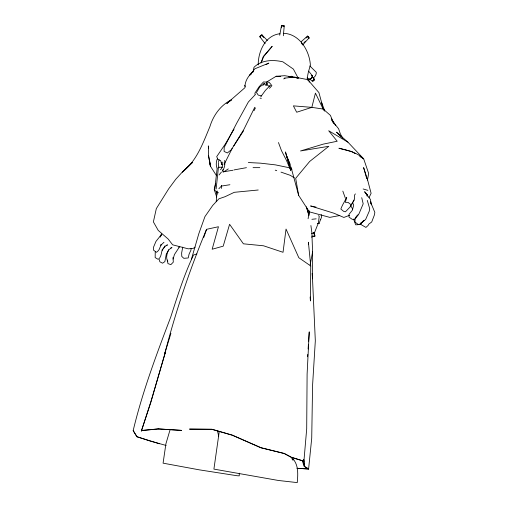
<?xml version="1.0" encoding="UTF-8"?>
<svg xmlns="http://www.w3.org/2000/svg" width="508" height="508" viewBox="0 0 508 508"><rect width="100%" height="100%" fill="white"/><g stroke="black" fill="none" stroke-linecap="round" stroke-linejoin="round"><path stroke-width="0.76" d="M297.174 468.306L308.604 468.992L311.721 438.182L312.585 385.153L315.322 340.798L312.515 278.809L312.598 251.885L311.855 232.543L310.896 225.539M308.419 244.583L308.407 242.246L310.737 265.963L310.413 300.946L310.147 297.009M239.312 473.215L239.236 475.863L237.096 475.736L199.263 469.837L163.081 463.163L165.913 443.789L170.117 429.628M307.594 356.781L307.746 354.444M308.108 348.99L308.419 344.316M308.623 341.198L309.245 331.851L307.105 374.129L306.699 428.803L303.905 461.188L304.254 466.427L308.604 468.992L297.028 468.274M258.21 64.96C258.115 51.727 265.195 35.357 279.883 33.75M191.103 248.507L190.983 250.025L189.09 254.146L188.214 257.956L183.82 258.324L181.769 256.419L181.642 253.009L182.74 247.148M216.205 201.676L217.138 190.913M221.348 188.487L221.634 185.331M222.834 171.926L223.044 169.564M283.356 35.75L284.232 25.971L282.531 25.419L281.483 25.584L279.711 35.255M308.083 218.751L309.474 211.22M254.902 94.113L255.016 92.951L259.08 86.792L263.481 81.947L269.119 82.264L271.913 85.642L269.488 88.335M216.141 189.014L218.44 167.284L222.567 167.208M217.195 168.084L214.624 190.316L218.465 192.843M281.578 27.807L281.692 25.4L283.572 25.66L281.483 25.584L282.15 25.895L284.232 25.971L281.845 25.635L283.877 25.921M219.285 431.33L213.906 469.106L278.441 480.479L297.25 482.6C297.955 474.739 298.672 465.334 293.072 459.003M155.238 251.924L155.156 257.588L158.236 259.372C161.404 257.264 161.207 252.8 162.35 249.542L162.16 250.215L164.884 246.463L167.538 244.881L166.078 245.453M307.315 78.041L309.15 79.394C310.858 79.273 312.325 77.597 312.522 75.94L308.712 71.215M253.168 71.876L253.975 67.291C261.607 59.798 273.031 59.557 282.842 61.805L293.408 69.113L298.113 78.029M367.455 180.08L368.675 173.52L363.709 158.877L347.948 142.189L336.493 132.169L341.49 137.166M367.195 196.024L367.487 194.462L367.094 195.993M310.147 264.947L312.598 251.885M311.931 76.949L311.772 77.794L309.905 79.305M215.633 183.445L214.211 189.49L216.713 196.99M173.107 259.055L174.454 254.502L179.756 246.45L178.752 247.256M159.448 443.757L136.811 436.715L133.179 430.574C142.443 391.712 156.585 354.241 170.764 316.96C177.521 296.012 184.08 274.879 193.554 254.965L196.92 253.994M265.138 43.644L260.102 37.052L260.026 36.366L261.417 35.02L262.134 35.077L267.335 40.481M191.383 259.334L198.819 233.686L204.94 216.599L212.738 205.403L218.923 198.806L225.152 196.66L234.271 192.316L258.229 189.998M170.904 333.388L164.77 353.562C175.806 311.239 189.643 269.678 206.54 229.33L218.459 226.733L212.154 249.244L223.209 246.158L229.591 224.288L243.402 243.815L263.538 245.789L283.032 252.298L286.036 229.044L298.799 257.696L310.737 265.963M350.507 206.553L345.44 211.804L343.732 211.398L340.836 209.061C342.252 204.915 344.869 201.276 346.729 197.269L345.332 202.305L348.069 202.387L351.396 205.048L354.051 200.114L354.578 198.418L354.628 194.989L355.371 193.897M228.625 102.14L226.809 103.518L245.015 87.624C244.5 81.534 248.552 75.324 253.238 71.647M203.778 237.42L206.54 229.33M260.966 62.998L263.322 56.515L272.199 46.317L263.544 56.706M309.982 79.216L312.261 81.172L313.658 80.632L314.268 79.121L312.382 76.765M261.341 62.433L263.271 57.423M318.535 223.736L318.954 223.641L321.551 217.183L321.202 214.528M312.166 75.508L311.906 76.175L312.522 75.94L311.41 75.603M309.41 78.727L309.15 79.394L308.794 78.956M301.377 42.837L302.641 44.977L309.086 37.929L307.562 36.043L307.842 36.862L307.562 36.043L301.231 41.681M306.095 37.973L307.753 36.316L309.016 38.106L307.696 36.449M266.675 85.319L267.017 83.566L265.709 85.598M161.385 234.182L160.179 237.039L161.811 234.067L155.962 241.402L153.473 247.313L153.556 250.184L156.445 252.298L157.613 251.447L159.144 249.555L161.201 244.539L160.801 245.256L163.97 242.291M168.593 249.733C167.138 253.219 165.43 257.848 167.818 261.283M369.068 197.568L371.107 193.288L367.532 179.724L363.62 167.576L366.706 178.6M254.768 107.277L243.897 129.35L231.362 149.701L227.355 152.965L224.098 151.447L224.18 147.453L236.645 123.285L248.355 102.013L255.473 94.393M224.136 164.421L232.131 148.469M254.019 110.681L255.448 107.886M256.248 93.04L259.721 86.938L264.471 83.522M234.048 129.127L225.393 143.897L216.7 156.635L217.888 159.309L220.682 160.655L221.856 164.751L221.228 162.243M350.196 206.673L354.051 200.114M260.534 35.522L260.026 36.366L261.417 35.02L260.687 35.662M233.82 145.859L243.523 130.854M314.293 79.75L313.658 80.632L312.611 80.816L312.82 81.255L314.293 79.75L314.268 79.121L313.709 79.045M260.775 96.736L265.36 90.443L270.243 85.414L269.456 86.582L266.681 84.557L263.754 83.661M163.474 248.342L163.093 248.85L164.884 246.463M358.204 214.998L355.054 219.05L355.048 222.104L358.096 224.371L359.766 224.638L363.893 220.377M219.005 175.006L221.444 172.028M263.049 85.242L264.103 84.118M313.919 79.483L314.268 79.121L313.557 79.432L313.931 79.889M218.872 188.69L221.45 186.068L229.914 184.728M303.873 42.812L305.524 41.154M266.694 83.883L267.195 84.08L266.56 83.757L267.017 83.566M262.134 35.077L261.925 35.839L262.134 35.077L261.341 35.287M363.925 220.409L361.283 222.904L365.627 219.481L369.246 211.22L369.71 208.667L367.265 200.368M229.838 101.219L231.654 99.841M223.399 172.104L228.302 168.891M251.473 73.895L249.561 75.305L254.978 68.739L268.821 63.113L266.065 64.605M195.155 247.11L193.269 248.38L188.265 248.844L172.637 244.824L168.18 239.046L158.242 230.416L153.384 221.888L156.324 208.617L168.669 188.855L175.749 179.28L182.264 172.11L192.526 162.408L182.264 172.11C196.831 160.877 202.978 143.085 209.861 126.733C213.354 115.24 220.669 105.105 231.591 99.701M313.074 78.048C315.03 76.886 316.49 74.606 316.262 72.282L309.874 65.977M283.756 78.937L285.051 78.092M266.255 82.245L276.104 76.302L284.728 75.686L298.475 78.022L296.158 77.654M349.447 215.348L343.846 217.443L333.851 213.195L310.579 205.969L316.001 207.099M170.707 247.955L172.015 247.536L169.183 249.453L166.338 253.936L164.859 261.639L162.516 263.201L159.823 261.747L159.302 259.512M361.582 223.571L358.07 224.695L355.702 224.828L353.568 219.062M311.461 237.071L314.985 236.029L314.096 232.607M311.658 233.432L314.49 232.721L318.465 222.663L319.234 216.091L318.395 215.722M320.275 219.5L320.694 219.399M234.004 169.92L246.437 167.672M339.808 215.525L329.775 217.373L309.315 211.836L298.653 195.358L291.268 168.065L286.214 154.896L285.502 151.936L290.741 170.358L286.391 160.242L281.47 150.635L278.46 142.538M223.698 171.748L232.969 170.256M311.899 219.304L316.179 218.834M284.169 78.188L294.583 77.064L307.721 79.635L318.922 92.596L322.466 105.645M312.274 236.106L314.985 236.029M253.048 167.659L259.874 167.653M280.727 76.46L276.104 76.302L278.416 76.479M288.442 76.714L294.615 77.407M248.31 162.535L260.636 163.176L275.488 164.884L290.62 168.021M283.528 33.299C299.383 33.807 309.48 50.483 310.388 65.107C309.023 69.964 307.156 75.006 307.416 80.099M296.158 77.845L297.701 77.965M259.988 98.165L261.379 98.304M261.614 95.866L258.21 95.091L257.086 93.332M166.16 445.472L149.885 440.95L137.046 436.772L133.179 430.574M363.144 188.97L367.881 190.348M303.867 459.619L303.905 461.188L291.135 457.264L284.264 453.498L261.01 447.732L232.359 435.159L211.906 429.26L189.484 429.12L212.02 429.336L232.296 435.216L260.896 447.764L284.264 453.498L291.376 457.264L303.905 461.188L304.527 466.452L308.604 468.992M280.994 172.117L290.366 175.355L294.316 177.864M275.247 170.148L276.733 170.694M347.948 142.189L328.682 130.734L337.204 141.249L323.234 144.132L300.507 150.965L328.822 146.291L309.677 161.461L295.681 178.327L298.653 195.358M355.219 153.651L351.955 151.638L338.912 148.234C347.751 150.349 356.908 152.324 363.709 158.877L359.791 156.464M308.483 37.636L309.016 38.106M308.826 37.84L307.962 36.919M263.823 37.605L261.874 35.331L262.211 35.763M331.267 118.523L335.648 125.52M291.706 458.521L293.033 460.165L292.335 458.572M324.612 110.922L323.164 109.049L315.43 93.116L311.836 107.359L296.678 112.243L293.383 105.867L311.836 107.359L323.164 109.049L330.403 115.367L333.629 123.266L331.832 120.301L338.62 128.784L340.328 133.82L342.83 138.443M306.959 78.061L309.143 80.905L309.245 82.188M292.665 77.407L291.77 76.175L292.608 77.489M208.559 148.253L208.337 145.904L208.604 155.88L210.369 166.097L216.592 175.825M365.309 192.183L367.417 195.491L364.598 191.732L370.376 199.371L371.443 204.832L370.332 201.568L374.821 212.331L374.491 214.763L371.716 221.964L368.878 224.079L368.071 225.489L365.938 227.419L361.017 224.561L360.972 222.644M352.685 209.156L350.603 205.384M313.538 232.855L314.16 234.194L314.027 232.74M291.268 168.065L291.922 169.475M290.189 164.243L286.214 154.896L290.741 170.358M342.824 191.122L345.37 198.209M302.177 460.527L304.254 466.427M218.694 436.34L217.456 430.606M361.728 197.669L363.188 203.822L358.946 213.9L356.553 216.135L354.374 219.615L352.165 219.278L349.04 217.119L349.047 214.363L352.33 210.268L353.657 205.416L353.479 203.74M216.287 191.306L217.253 194.177M244.748 85.274L245.167 86.531M306.407 206.8L309.004 215.544M303.447 459.67L303.905 461.188M306.826 208.293L308.54 214.166M308.851 212.998L309.118 214.401M309.035 210.68L309.448 212.89M208.604 155.88L210.369 166.097M167.246 260.115L167.977 263.608L170.853 264.643L173.304 262.147L173.012 257.435M209.823 161.576L210.121 164.706M312.153 273.361L312.515 278.809M164.611 246.018L164.617 246.45M224.663 160.42A7.766 3.727 -87.4 0 1 222.567 170.523M218.929 167.335A5.652 2.711 -87.4 0 1 218.453 162.535M218.561 161.836A5.652 2.711 -87.4 0 1 219.145 159.906M222.733 162.09A6.769 3.238 -87.4 0 1 220.478 169.793M216.941 167.996A6.769 3.238 -87.4 0 1 217.513 158.49M260.306 36.29L260.102 37.052L260.306 36.29M165.532 351.695L150.692 402.736L141.332 431.165L151.092 401.047L165.532 351.695M158.242 428.879L141.77 430.505L158.445 428.962L181.654 430.39L158.242 428.879M318.954 223.641L317.779 223.399L318.954 223.641M324.682 110.827L323.164 109.049L321.697 102.73L324.72 110.846"/></g></svg>
